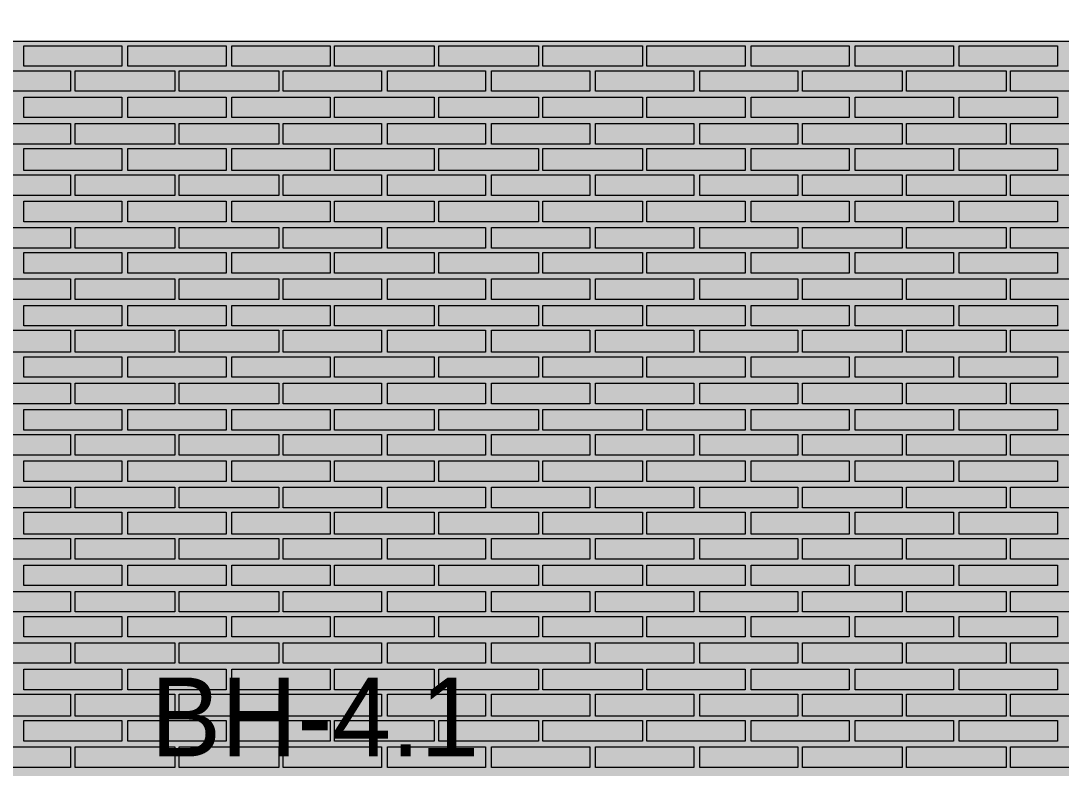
# Model space of a CAD drawing. Header units: millimetres. Extents: x -28928 to 100580, y -22867 to 36490.
# Drawn here: x 59258 to 62260, y 27993 to 30148 of the extents above; entities that cross this region are included whole.
import ezdxf

# ---------------------------------------------------------------- set-up
doc = ezdxf.new("R2010")
doc.units = ezdxf.units.MM
doc.layers.add('PDF _Геометрия', color=7, linetype='Continuous', true_color=0x8f8e8d)
doc.layers.add('PDF _Сплошная заливка', color=7, linetype='Continuous', true_color=0xffffff)
doc.layers.add('PDF _Текст', color=7, linetype='Continuous')

msp = doc.modelspace()

# ---------------------------------------------------------------- hatches: boundary and pattern name
at = {"layer": 'PDF _Сплошная заливка', "true_color": 0xdcd6cf, "transparency": 33554559}
msp.add_hatch(color=254, dxfattribs=at).paths.add_polyline_path([(64868.36313073177, 16343.3513880535), (64868.36313073177, 19592.5821572843), (66268.74774611638, 19592.5821572843), (66268.74774611638, 16343.3513880535), (82239.90159227041, 16343.3513880535), (82239.90159227041, 30089.12061882288), (52662.5938999624, 30089.12061882288), (52662.5938999624, 16343.3513880535), (62173.36313073173, 16343.3513880535), (62173.36313073173, 19592.5821572843), (64271.8246691933, 19592.5821572843), (64271.8246691933, 16343.3513880535)])

# ---------------------------------------------------------------- linework, layer by layer
at = {"layer": 'PDF _Геометрия', "color": 7, "lineweight": 9}
msp.add_lwpolyline([(82320.28620765505, 30089.12061882288), (82320.28620765505, 30207.58215728443), (82320.28620765505, 30089.12061882288), (-21934.32917696152, 30089.12061882288), (-21934.32917696152, 30207.58215728443), (82320.28620765505, 30207.58215728443)], dxfattribs=at)
at = {"layer": 'PDF _Геометрия', "lineweight": 9}
for points in [[(59550.28620765479, 30076.42831113057), (59550.28620765479, 30017.19754189982), (59266.82466919323, 30017.19754189982), (59266.82466919323, 30076.42831113057)], [(59850.6708230394, 30076.42831113057), (59850.6708230394, 30017.19754189982), (59567.20928457788, 30017.19754189982), (59567.20928457788, 30076.42831113057)], [(60151.05543842404, 30076.42831113057), (60151.05543842404, 30017.19754189982), (59867.59389996248, 30017.19754189982), (59867.59389996248, 30076.42831113057)], [(60451.44005380865, 30076.42831113057), (60451.44005380865, 30017.19754189982), (60163.74774611635, 30017.19754189982), (60163.74774611635, 30076.42831113057)], [(60751.82466919324, 30076.42831113057), (60751.82466919324, 30017.19754189982), (60464.13236150095, 30017.19754189982), (60464.13236150095, 30076.42831113057)], [(61052.2092845779, 30076.42831113057), (61052.2092845779, 30017.19754189982), (60764.51697688556, 30017.19754189982), (60764.51697688556, 30076.42831113057)], [(61348.36313073171, 30076.42831113057), (61348.36313073171, 30017.19754189982), (61064.90159227019, 30017.19754189982), (61064.90159227019, 30076.42831113057)], [(61648.74774611637, 30076.42831113057), (61648.74774611637, 30017.19754189982), (61365.2862076548, 30017.19754189982), (61365.2862076548, 30076.42831113057)], [(61949.13236150098, 30076.42831113057), (61949.13236150098, 30017.19754189982), (61665.67082303941, 30017.19754189982), (61665.67082303941, 30076.42831113057)], [(62249.51697688557, 30076.42831113057), (62249.51697688557, 30017.19754189982), (61966.05543842405, 30017.19754189982), (61966.05543842405, 30076.42831113057)], [(59402.20928457787, 29945.27446497673), (59258.36313073171, 29945.27446497673), (59114.51697688554, 29945.27446497673), (59114.51697688554, 30004.50523420751), (59258.36313073171, 30004.50523420751), (59402.20928457787, 30004.50523420751)], [(59702.59389996248, 29945.27446497673), (59558.74774611631, 29945.27446497673), (59414.90159227018, 29945.27446497673), (59414.90159227018, 30004.50523420751), (59558.74774611631, 30004.50523420751), (59702.59389996248, 30004.50523420751)], [(60002.97851534709, 29945.27446497673), (59859.13236150096, 29945.27446497673), (59715.28620765479, 29945.27446497673), (59715.28620765479, 30004.50523420751), (59859.13236150096, 30004.50523420751), (60002.97851534709, 30004.50523420751)], [(60299.13236150095, 29945.27446497673), (60159.51697688557, 29945.27446497673), (60015.6708230394, 29945.27446497673), (60015.6708230394, 30004.50523420751), (60159.51697688557, 30004.50523420751), (60299.13236150095, 30004.50523420751)], [(60599.51697688556, 29945.27446497673), (60459.90159227017, 29945.27446497673), (60316.05543842404, 29945.27446497673), (60316.05543842404, 30004.50523420751), (60459.90159227017, 30004.50523420751), (60599.51697688556, 30004.50523420751)], [(60899.90159227019, 29945.27446497673), (60756.05543842404, 29945.27446497673), (60616.44005380865, 29945.27446497673), (60616.44005380865, 30004.50523420751), (60756.05543842404, 30004.50523420751), (60899.90159227019, 30004.50523420751)], [(61200.2862076548, 29945.27446497673), (61056.44005380863, 29945.27446497673), (60916.82466919326, 29945.27446497673), (60916.82466919326, 30004.50523420751), (61056.44005380863, 30004.50523420751), (61200.2862076548, 30004.50523420751)], [(61500.67082303941, 29945.27446497673), (61356.82466919329, 29945.27446497673), (61217.2092845779, 29945.27446497673), (61217.2092845779, 30004.50523420751), (61356.82466919329, 30004.50523420751), (61500.67082303941, 30004.50523420751)], [(61801.05543842405, 29945.27446497673), (61657.20928457788, 29945.27446497673), (61513.36313073173, 29945.27446497673), (61513.36313073173, 30004.50523420751), (61657.20928457788, 30004.50523420751), (61801.05543842405, 30004.50523420751)], [(62101.44005380866, 29945.27446497673), (61957.59389996249, 29945.27446497673), (61813.74774611637, 29945.27446497673), (61813.74774611637, 30004.50523420751), (61957.59389996249, 30004.50523420751), (62101.44005380866, 30004.50523420751)], [(62397.59389996249, 29945.27446497673), (62257.9785153471, 29945.27446497673), (62114.13236150098, 29945.27446497673), (62114.13236150098, 30004.50523420751), (62257.9785153471, 30004.50523420751), (62397.59389996249, 30004.50523420751)], [(59550.28620765479, 29928.35138805366), (59550.28620765479, 29869.12061882289), (59266.82466919323, 29869.12061882289), (59266.82466919323, 29928.35138805366)], [(59850.6708230394, 29928.35138805366), (59850.6708230394, 29869.12061882289), (59567.20928457788, 29869.12061882289), (59567.20928457788, 29928.35138805366)], [(60151.05543842404, 29928.35138805366), (60151.05543842404, 29869.12061882289), (59867.59389996248, 29869.12061882289), (59867.59389996248, 29928.35138805366)], [(60451.44005380865, 29928.35138805366), (60451.44005380865, 29869.12061882289), (60163.74774611635, 29869.12061882289), (60163.74774611635, 29928.35138805366)], [(60751.82466919324, 29928.35138805366), (60751.82466919324, 29869.12061882289), (60464.13236150095, 29869.12061882289), (60464.13236150095, 29928.35138805366)], [(61052.2092845779, 29928.35138805366), (61052.2092845779, 29869.12061882289), (60764.51697688556, 29869.12061882289), (60764.51697688556, 29928.35138805366)], [(61348.36313073171, 29928.35138805366), (61348.36313073171, 29869.12061882289), (61064.90159227019, 29869.12061882289), (61064.90159227019, 29928.35138805366)], [(61648.74774611637, 29928.35138805366), (61648.74774611637, 29869.12061882289), (61365.2862076548, 29869.12061882289), (61365.2862076548, 29928.35138805366)], [(61949.13236150098, 29928.35138805366), (61949.13236150098, 29869.12061882289), (61665.67082303941, 29869.12061882289), (61665.67082303941, 29928.35138805366)], [(62249.51697688557, 29928.35138805366), (62249.51697688557, 29869.12061882289), (61966.05543842405, 29869.12061882289), (61966.05543842405, 29928.35138805366)], [(59402.20928457787, 29792.96677266903), (59258.36313073171, 29792.96677266903), (59114.51697688554, 29792.96677266903), (59114.51697688554, 29852.19754189982), (59258.36313073171, 29852.19754189982), (59402.20928457787, 29852.19754189982)], [(59702.59389996248, 29792.96677266903), (59558.74774611631, 29792.96677266903), (59414.90159227018, 29792.96677266903), (59414.90159227018, 29852.19754189982), (59558.74774611631, 29852.19754189982), (59702.59389996248, 29852.19754189982)], [(60002.97851534709, 29792.96677266903), (59859.13236150096, 29792.96677266903), (59715.28620765479, 29792.96677266903), (59715.28620765479, 29852.19754189982), (59859.13236150096, 29852.19754189982), (60002.97851534709, 29852.19754189982)], [(60299.13236150095, 29792.96677266903), (60159.51697688557, 29792.96677266903), (60015.6708230394, 29792.96677266903), (60015.6708230394, 29852.19754189982), (60159.51697688557, 29852.19754189982), (60299.13236150095, 29852.19754189982)], [(60599.51697688556, 29792.96677266903), (60459.90159227017, 29792.96677266903), (60316.05543842404, 29792.96677266903), (60316.05543842404, 29852.19754189982), (60459.90159227017, 29852.19754189982), (60599.51697688556, 29852.19754189982)], [(60899.90159227019, 29792.96677266903), (60756.05543842404, 29792.96677266903), (60616.44005380865, 29792.96677266903), (60616.44005380865, 29852.19754189982), (60756.05543842404, 29852.19754189982), (60899.90159227019, 29852.19754189982)], [(61200.2862076548, 29792.96677266903), (61056.44005380863, 29792.96677266903), (60916.82466919326, 29792.96677266903), (60916.82466919326, 29852.19754189982), (61056.44005380863, 29852.19754189982), (61200.2862076548, 29852.19754189982)], [(61500.67082303941, 29792.96677266903), (61356.82466919329, 29792.96677266903), (61217.2092845779, 29792.96677266903), (61217.2092845779, 29852.19754189982), (61356.82466919329, 29852.19754189982), (61500.67082303941, 29852.19754189982)], [(61801.05543842405, 29792.96677266903), (61657.20928457788, 29792.96677266903), (61513.36313073173, 29792.96677266903), (61513.36313073173, 29852.19754189982), (61657.20928457788, 29852.19754189982), (61801.05543842405, 29852.19754189982)], [(62101.44005380866, 29792.96677266903), (61957.59389996249, 29792.96677266903), (61813.74774611637, 29792.96677266903), (61813.74774611637, 29852.19754189982), (61957.59389996249, 29852.19754189982), (62101.44005380866, 29852.19754189982)], [(62397.59389996249, 29792.96677266903), (62257.9785153471, 29792.96677266903), (62114.13236150098, 29792.96677266903), (62114.13236150098, 29852.19754189982), (62257.9785153471, 29852.19754189982), (62397.59389996249, 29852.19754189982)], [(59550.28620765479, 29780.27446497673), (59550.28620765479, 29716.81292651519), (59266.82466919323, 29716.81292651519), (59266.82466919323, 29780.27446497673)], [(59850.6708230394, 29780.27446497673), (59850.6708230394, 29716.81292651519), (59567.20928457788, 29716.81292651519), (59567.20928457788, 29780.27446497673)], [(60151.05543842404, 29780.27446497673), (60151.05543842404, 29716.81292651519), (59867.59389996248, 29716.81292651519), (59867.59389996248, 29780.27446497673)], [(60451.44005380865, 29780.27446497673), (60451.44005380865, 29716.81292651519), (60163.74774611635, 29716.81292651519), (60163.74774611635, 29780.27446497673)], [(60751.82466919324, 29780.27446497673), (60751.82466919324, 29716.81292651519), (60464.13236150095, 29716.81292651519), (60464.13236150095, 29780.27446497673)], [(61052.2092845779, 29780.27446497673), (61052.2092845779, 29716.81292651519), (60764.51697688556, 29716.81292651519), (60764.51697688556, 29780.27446497673)], [(61348.36313073171, 29780.27446497673), (61348.36313073171, 29716.81292651519), (61064.90159227019, 29716.81292651519), (61064.90159227019, 29780.27446497673)], [(61648.74774611637, 29780.27446497673), (61648.74774611637, 29716.81292651519), (61365.2862076548, 29716.81292651519), (61365.2862076548, 29780.27446497673)], [(61949.13236150098, 29780.27446497673), (61949.13236150098, 29716.81292651519), (61665.67082303941, 29716.81292651519), (61665.67082303941, 29780.27446497673)], [(62249.51697688557, 29780.27446497673), (62249.51697688557, 29716.81292651519), (61966.05543842405, 29716.81292651519), (61966.05543842405, 29780.27446497673)], [(59402.20928457787, 29644.88984959211), (59258.36313073171, 29644.88984959211), (59114.51697688554, 29644.88984959211), (59114.51697688554, 29704.12061882289), (59258.36313073171, 29704.12061882289), (59402.20928457787, 29704.12061882289)], [(59702.59389996248, 29644.88984959211), (59558.74774611631, 29644.88984959211), (59414.90159227018, 29644.88984959211), (59414.90159227018, 29704.12061882289), (59558.74774611631, 29704.12061882289), (59702.59389996248, 29704.12061882289)], [(60002.97851534709, 29644.88984959211), (59859.13236150096, 29644.88984959211), (59715.28620765479, 29644.88984959211), (59715.28620765479, 29704.12061882289), (59859.13236150096, 29704.12061882289), (60002.97851534709, 29704.12061882289)], [(60299.13236150095, 29644.88984959211), (60159.51697688557, 29644.88984959211), (60015.6708230394, 29644.88984959211), (60015.6708230394, 29704.12061882289), (60159.51697688557, 29704.12061882289), (60299.13236150095, 29704.12061882289)], [(60599.51697688556, 29644.88984959211), (60459.90159227017, 29644.88984959211), (60316.05543842404, 29644.88984959211), (60316.05543842404, 29704.12061882289), (60459.90159227017, 29704.12061882289), (60599.51697688556, 29704.12061882289)], [(60899.90159227019, 29644.88984959211), (60756.05543842404, 29644.88984959211), (60616.44005380865, 29644.88984959211), (60616.44005380865, 29704.12061882289), (60756.05543842404, 29704.12061882289), (60899.90159227019, 29704.12061882289)], [(61200.2862076548, 29644.88984959211), (61056.44005380863, 29644.88984959211), (60916.82466919326, 29644.88984959211), (60916.82466919326, 29704.12061882289), (61056.44005380863, 29704.12061882289), (61200.2862076548, 29704.12061882289)], [(61500.67082303941, 29644.88984959211), (61356.82466919329, 29644.88984959211), (61217.2092845779, 29644.88984959211), (61217.2092845779, 29704.12061882289), (61356.82466919329, 29704.12061882289), (61500.67082303941, 29704.12061882289)], [(61801.05543842405, 29644.88984959211), (61657.20928457788, 29644.88984959211), (61513.36313073173, 29644.88984959211), (61513.36313073173, 29704.12061882289), (61657.20928457788, 29704.12061882289), (61801.05543842405, 29704.12061882289)], [(62101.44005380866, 29644.88984959211), (61957.59389996249, 29644.88984959211), (61813.74774611637, 29644.88984959211), (61813.74774611637, 29704.12061882289), (61957.59389996249, 29704.12061882289), (62101.44005380866, 29704.12061882289)], [(62397.59389996249, 29644.88984959211), (62257.9785153471, 29644.88984959211), (62114.13236150098, 29644.88984959211), (62114.13236150098, 29704.12061882289), (62257.9785153471, 29704.12061882289), (62397.59389996249, 29704.12061882289)], [(59550.28620765479, 29627.96677266903), (59550.28620765479, 29568.73600343826), (59266.82466919323, 29568.73600343826), (59266.82466919323, 29627.96677266903)], [(59850.6708230394, 29627.96677266903), (59850.6708230394, 29568.73600343826), (59567.20928457788, 29568.73600343826), (59567.20928457788, 29627.96677266903)], [(60151.05543842404, 29627.96677266903), (60151.05543842404, 29568.73600343826), (59867.59389996248, 29568.73600343826), (59867.59389996248, 29627.96677266903)], [(60451.44005380865, 29627.96677266903), (60451.44005380865, 29568.73600343826), (60163.74774611635, 29568.73600343826), (60163.74774611635, 29627.96677266903)], [(60751.82466919324, 29627.96677266903), (60751.82466919324, 29568.73600343826), (60464.13236150095, 29568.73600343826), (60464.13236150095, 29627.96677266903)], [(61052.2092845779, 29627.96677266903), (61052.2092845779, 29568.73600343826), (60764.51697688556, 29568.73600343826), (60764.51697688556, 29627.96677266903)], [(61348.36313073171, 29627.96677266903), (61348.36313073171, 29568.73600343826), (61064.90159227019, 29568.73600343826), (61064.90159227019, 29627.96677266903)], [(61648.74774611637, 29627.96677266903), (61648.74774611637, 29568.73600343826), (61365.2862076548, 29568.73600343826), (61365.2862076548, 29627.96677266903)], [(61949.13236150098, 29627.96677266903), (61949.13236150098, 29568.73600343826), (61665.67082303941, 29568.73600343826), (61665.67082303941, 29627.96677266903)], [(62249.51697688557, 29627.96677266903), (62249.51697688557, 29568.73600343826), (61966.05543842405, 29568.73600343826), (61966.05543842405, 29627.96677266903)], [(59402.20928457787, 29492.58215728441), (59258.36313073171, 29492.58215728441), (59114.51697688554, 29492.58215728441), (59114.51697688554, 29551.81292651519), (59258.36313073171, 29551.81292651519), (59402.20928457787, 29551.81292651519)], [(59702.59389996248, 29492.58215728441), (59558.74774611631, 29492.58215728441), (59414.90159227018, 29492.58215728441), (59414.90159227018, 29551.81292651519), (59558.74774611631, 29551.81292651519), (59702.59389996248, 29551.81292651519)], [(60002.97851534709, 29492.58215728441), (59859.13236150096, 29492.58215728441), (59715.28620765479, 29492.58215728441), (59715.28620765479, 29551.81292651519), (59859.13236150096, 29551.81292651519), (60002.97851534709, 29551.81292651519)], [(60299.13236150095, 29492.58215728441), (60159.51697688557, 29492.58215728441), (60015.6708230394, 29492.58215728441), (60015.6708230394, 29551.81292651519), (60159.51697688557, 29551.81292651519), (60299.13236150095, 29551.81292651519)], [(60599.51697688556, 29492.58215728441), (60459.90159227017, 29492.58215728441), (60316.05543842404, 29492.58215728441), (60316.05543842404, 29551.81292651519), (60459.90159227017, 29551.81292651519), (60599.51697688556, 29551.81292651519)], [(60899.90159227019, 29492.58215728441), (60756.05543842404, 29492.58215728441), (60616.44005380865, 29492.58215728441), (60616.44005380865, 29551.81292651519), (60756.05543842404, 29551.81292651519), (60899.90159227019, 29551.81292651519)], [(61200.2862076548, 29492.58215728441), (61056.44005380863, 29492.58215728441), (60916.82466919326, 29492.58215728441), (60916.82466919326, 29551.81292651519), (61056.44005380863, 29551.81292651519), (61200.2862076548, 29551.81292651519)], [(61500.67082303941, 29492.58215728441), (61356.82466919329, 29492.58215728441), (61217.2092845779, 29492.58215728441), (61217.2092845779, 29551.81292651519), (61356.82466919329, 29551.81292651519), (61500.67082303941, 29551.81292651519)], [(61801.05543842405, 29492.58215728441), (61657.20928457788, 29492.58215728441), (61513.36313073173, 29492.58215728441), (61513.36313073173, 29551.81292651519), (61657.20928457788, 29551.81292651519), (61801.05543842405, 29551.81292651519)], [(62101.44005380866, 29492.58215728441), (61957.59389996249, 29492.58215728441), (61813.74774611637, 29492.58215728441), (61813.74774611637, 29551.81292651519), (61957.59389996249, 29551.81292651519), (62101.44005380866, 29551.81292651519)], [(62397.59389996249, 29492.58215728441), (62257.9785153471, 29492.58215728441), (62114.13236150098, 29492.58215728441), (62114.13236150098, 29551.81292651519), (62257.9785153471, 29551.81292651519), (62397.59389996249, 29551.81292651519)], [(59550.28620765479, 29479.88984959211), (59550.28620765479, 29420.65908036135), (59266.82466919323, 29420.65908036135), (59266.82466919323, 29479.88984959211)], [(59850.6708230394, 29479.88984959211), (59850.6708230394, 29420.65908036135), (59567.20928457788, 29420.65908036135), (59567.20928457788, 29479.88984959211)], [(60151.05543842404, 29479.88984959211), (60151.05543842404, 29420.65908036135), (59867.59389996248, 29420.65908036135), (59867.59389996248, 29479.88984959211)], [(60451.44005380865, 29479.88984959211), (60451.44005380865, 29420.65908036135), (60163.74774611635, 29420.65908036135), (60163.74774611635, 29479.88984959211)], [(60751.82466919324, 29479.88984959211), (60751.82466919324, 29420.65908036135), (60464.13236150095, 29420.65908036135), (60464.13236150095, 29479.88984959211)], [(61052.2092845779, 29479.88984959211), (61052.2092845779, 29420.65908036135), (60764.51697688556, 29420.65908036135), (60764.51697688556, 29479.88984959211)], [(61348.36313073171, 29479.88984959211), (61348.36313073171, 29420.65908036135), (61064.90159227019, 29420.65908036135), (61064.90159227019, 29479.88984959211)], [(61648.74774611637, 29479.88984959211), (61648.74774611637, 29420.65908036135), (61365.2862076548, 29420.65908036135), (61365.2862076548, 29479.88984959211)], [(61949.13236150098, 29479.88984959211), (61949.13236150098, 29420.65908036135), (61665.67082303941, 29420.65908036135), (61665.67082303941, 29479.88984959211)], [(62249.51697688557, 29479.88984959211), (62249.51697688557, 29420.65908036135), (61966.05543842405, 29420.65908036135), (61966.05543842405, 29479.88984959211)], [(59402.20928457787, 29344.5052342075), (59258.36313073171, 29344.5052342075), (59114.51697688554, 29344.5052342075), (59114.51697688554, 29403.73600343826), (59258.36313073171, 29403.73600343826), (59402.20928457787, 29403.73600343826)], [(59702.59389996248, 29344.5052342075), (59558.74774611631, 29344.5052342075), (59414.90159227018, 29344.5052342075), (59414.90159227018, 29403.73600343826), (59558.74774611631, 29403.73600343826), (59702.59389996248, 29403.73600343826)], [(60002.97851534709, 29344.5052342075), (59859.13236150096, 29344.5052342075), (59715.28620765479, 29344.5052342075), (59715.28620765479, 29403.73600343826), (59859.13236150096, 29403.73600343826), (60002.97851534709, 29403.73600343826)], [(60299.13236150095, 29344.5052342075), (60159.51697688557, 29344.5052342075), (60015.6708230394, 29344.5052342075), (60015.6708230394, 29403.73600343826), (60159.51697688557, 29403.73600343826), (60299.13236150095, 29403.73600343826)], [(60599.51697688556, 29344.5052342075), (60459.90159227017, 29344.5052342075), (60316.05543842404, 29344.5052342075), (60316.05543842404, 29403.73600343826), (60459.90159227017, 29403.73600343826), (60599.51697688556, 29403.73600343826)], [(60899.90159227019, 29344.5052342075), (60756.05543842404, 29344.5052342075), (60616.44005380865, 29344.5052342075), (60616.44005380865, 29403.73600343826), (60756.05543842404, 29403.73600343826), (60899.90159227019, 29403.73600343826)], [(61200.2862076548, 29344.5052342075), (61056.44005380863, 29344.5052342075), (60916.82466919326, 29344.5052342075), (60916.82466919326, 29403.73600343826), (61056.44005380863, 29403.73600343826), (61200.2862076548, 29403.73600343826)], [(61500.67082303941, 29344.5052342075), (61356.82466919329, 29344.5052342075), (61217.2092845779, 29344.5052342075), (61217.2092845779, 29403.73600343826), (61356.82466919329, 29403.73600343826), (61500.67082303941, 29403.73600343826)], [(61801.05543842405, 29344.5052342075), (61657.20928457788, 29344.5052342075), (61513.36313073173, 29344.5052342075), (61513.36313073173, 29403.73600343826), (61657.20928457788, 29403.73600343826), (61801.05543842405, 29403.73600343826)], [(62101.44005380866, 29344.5052342075), (61957.59389996249, 29344.5052342075), (61813.74774611637, 29344.5052342075), (61813.74774611637, 29403.73600343826), (61957.59389996249, 29403.73600343826), (62101.44005380866, 29403.73600343826)], [(62397.59389996249, 29344.5052342075), (62257.9785153471, 29344.5052342075), (62114.13236150098, 29344.5052342075), (62114.13236150098, 29403.73600343826), (62257.9785153471, 29403.73600343826), (62397.59389996249, 29403.73600343826)], [(59550.28620765479, 29327.58215728441), (59550.28620765479, 29268.35138805365), (59266.82466919323, 29268.35138805365), (59266.82466919323, 29327.58215728441)], [(59850.6708230394, 29327.58215728441), (59850.6708230394, 29268.35138805365), (59567.20928457788, 29268.35138805365), (59567.20928457788, 29327.58215728441)], [(60151.05543842404, 29327.58215728441), (60151.05543842404, 29268.35138805365), (59867.59389996248, 29268.35138805365), (59867.59389996248, 29327.58215728441)], [(60451.44005380865, 29327.58215728441), (60451.44005380865, 29268.35138805365), (60163.74774611635, 29268.35138805365), (60163.74774611635, 29327.58215728441)], [(60751.82466919324, 29327.58215728441), (60751.82466919324, 29268.35138805365), (60464.13236150095, 29268.35138805365), (60464.13236150095, 29327.58215728441)], [(61052.2092845779, 29327.58215728441), (61052.2092845779, 29268.35138805365), (60764.51697688556, 29268.35138805365), (60764.51697688556, 29327.58215728441)], [(61348.36313073171, 29327.58215728441), (61348.36313073171, 29268.35138805365), (61064.90159227019, 29268.35138805365), (61064.90159227019, 29327.58215728441)], [(61648.74774611637, 29327.58215728441), (61648.74774611637, 29268.35138805365), (61365.2862076548, 29268.35138805365), (61365.2862076548, 29327.58215728441)], [(61949.13236150098, 29327.58215728441), (61949.13236150098, 29268.35138805365), (61665.67082303941, 29268.35138805365), (61665.67082303941, 29327.58215728441)], [(62249.51697688557, 29327.58215728441), (62249.51697688557, 29268.35138805365), (61966.05543842405, 29268.35138805365), (61966.05543842405, 29327.58215728441)], [(59402.20928457787, 29192.19754189981), (59258.36313073171, 29192.19754189981), (59114.51697688554, 29192.19754189981), (59114.51697688554, 29255.65908036135), (59258.36313073171, 29255.65908036135), (59402.20928457787, 29255.65908036135)], [(59702.59389996248, 29192.19754189981), (59558.74774611631, 29192.19754189981), (59414.90159227018, 29192.19754189981), (59414.90159227018, 29255.65908036135), (59558.74774611631, 29255.65908036135), (59702.59389996248, 29255.65908036135)], [(60002.97851534709, 29192.19754189981), (59859.13236150096, 29192.19754189981), (59715.28620765479, 29192.19754189981), (59715.28620765479, 29255.65908036135), (59859.13236150096, 29255.65908036135), (60002.97851534709, 29255.65908036135)], [(60299.13236150095, 29192.19754189981), (60159.51697688557, 29192.19754189981), (60015.6708230394, 29192.19754189981), (60015.6708230394, 29255.65908036135), (60159.51697688557, 29255.65908036135), (60299.13236150095, 29255.65908036135)], [(60599.51697688556, 29192.19754189981), (60459.90159227017, 29192.19754189981), (60316.05543842404, 29192.19754189981), (60316.05543842404, 29255.65908036135), (60459.90159227017, 29255.65908036135), (60599.51697688556, 29255.65908036135)], [(60899.90159227019, 29192.19754189981), (60756.05543842404, 29192.19754189981), (60616.44005380865, 29192.19754189981), (60616.44005380865, 29255.65908036135), (60756.05543842404, 29255.65908036135), (60899.90159227019, 29255.65908036135)], [(61200.2862076548, 29192.19754189981), (61056.44005380863, 29192.19754189981), (60916.82466919326, 29192.19754189981), (60916.82466919326, 29255.65908036135), (61056.44005380863, 29255.65908036135), (61200.2862076548, 29255.65908036135)], [(61500.67082303941, 29192.19754189981), (61356.82466919329, 29192.19754189981), (61217.2092845779, 29192.19754189981), (61217.2092845779, 29255.65908036135), (61356.82466919329, 29255.65908036135), (61500.67082303941, 29255.65908036135)], [(61801.05543842405, 29192.19754189981), (61657.20928457788, 29192.19754189981), (61513.36313073173, 29192.19754189981), (61513.36313073173, 29255.65908036135), (61657.20928457788, 29255.65908036135), (61801.05543842405, 29255.65908036135)], [(62101.44005380866, 29192.19754189981), (61957.59389996249, 29192.19754189981), (61813.74774611637, 29192.19754189981), (61813.74774611637, 29255.65908036135), (61957.59389996249, 29255.65908036135), (62101.44005380866, 29255.65908036135)], [(62397.59389996249, 29192.19754189981), (62257.9785153471, 29192.19754189981), (62114.13236150098, 29192.19754189981), (62114.13236150098, 29255.65908036135), (62257.9785153471, 29255.65908036135), (62397.59389996249, 29255.65908036135)], [(59550.28620765479, 29179.5052342075), (59550.28620765479, 29120.27446497672), (59266.82466919323, 29120.27446497672), (59266.82466919323, 29179.5052342075)], [(59850.6708230394, 29179.5052342075), (59850.6708230394, 29120.27446497672), (59567.20928457788, 29120.27446497672), (59567.20928457788, 29179.5052342075)], [(60151.05543842404, 29179.5052342075), (60151.05543842404, 29120.27446497672), (59867.59389996248, 29120.27446497672), (59867.59389996248, 29179.5052342075)], [(60451.44005380865, 29179.5052342075), (60451.44005380865, 29120.27446497672), (60163.74774611635, 29120.27446497672), (60163.74774611635, 29179.5052342075)], [(60751.82466919324, 29179.5052342075), (60751.82466919324, 29120.27446497672), (60464.13236150095, 29120.27446497672), (60464.13236150095, 29179.5052342075)], [(61052.2092845779, 29179.5052342075), (61052.2092845779, 29120.27446497672), (60764.51697688556, 29120.27446497672), (60764.51697688556, 29179.5052342075)], [(61348.36313073171, 29179.5052342075), (61348.36313073171, 29120.27446497672), (61064.90159227019, 29120.27446497672), (61064.90159227019, 29179.5052342075)], [(61648.74774611637, 29179.5052342075), (61648.74774611637, 29120.27446497672), (61365.2862076548, 29120.27446497672), (61365.2862076548, 29179.5052342075)], [(61949.13236150098, 29179.5052342075), (61949.13236150098, 29120.27446497672), (61665.67082303941, 29120.27446497672), (61665.67082303941, 29179.5052342075)], [(62249.51697688557, 29179.5052342075), (62249.51697688557, 29120.27446497672), (61966.05543842405, 29120.27446497672), (61966.05543842405, 29179.5052342075)], [(59402.20928457787, 29044.12061882288), (59258.36313073171, 29044.12061882288), (59114.51697688554, 29044.12061882288), (59114.51697688554, 29103.35138805365), (59258.36313073171, 29103.35138805365), (59402.20928457787, 29103.35138805365)], [(59702.59389996248, 29044.12061882288), (59558.74774611631, 29044.12061882288), (59414.90159227018, 29044.12061882288), (59414.90159227018, 29103.35138805365), (59558.74774611631, 29103.35138805365), (59702.59389996248, 29103.35138805365)], [(60002.97851534709, 29044.12061882288), (59859.13236150096, 29044.12061882288), (59715.28620765479, 29044.12061882288), (59715.28620765479, 29103.35138805365), (59859.13236150096, 29103.35138805365), (60002.97851534709, 29103.35138805365)], [(60299.13236150095, 29044.12061882288), (60159.51697688557, 29044.12061882288), (60015.6708230394, 29044.12061882288), (60015.6708230394, 29103.35138805365), (60159.51697688557, 29103.35138805365), (60299.13236150095, 29103.35138805365)], [(60599.51697688556, 29044.12061882288), (60459.90159227017, 29044.12061882288), (60316.05543842404, 29044.12061882288), (60316.05543842404, 29103.35138805365), (60459.90159227017, 29103.35138805365), (60599.51697688556, 29103.35138805365)], [(60899.90159227019, 29044.12061882288), (60756.05543842404, 29044.12061882288), (60616.44005380865, 29044.12061882288), (60616.44005380865, 29103.35138805365), (60756.05543842404, 29103.35138805365), (60899.90159227019, 29103.35138805365)], [(61200.2862076548, 29044.12061882288), (61056.44005380863, 29044.12061882288), (60916.82466919326, 29044.12061882288), (60916.82466919326, 29103.35138805365), (61056.44005380863, 29103.35138805365), (61200.2862076548, 29103.35138805365)], [(61500.67082303941, 29044.12061882288), (61356.82466919329, 29044.12061882288), (61217.2092845779, 29044.12061882288), (61217.2092845779, 29103.35138805365), (61356.82466919329, 29103.35138805365), (61500.67082303941, 29103.35138805365)], [(61801.05543842405, 29044.12061882288), (61657.20928457788, 29044.12061882288), (61513.36313073173, 29044.12061882288), (61513.36313073173, 29103.35138805365), (61657.20928457788, 29103.35138805365), (61801.05543842405, 29103.35138805365)], [(62101.44005380866, 29044.12061882288), (61957.59389996249, 29044.12061882288), (61813.74774611637, 29044.12061882288), (61813.74774611637, 29103.35138805365), (61957.59389996249, 29103.35138805365), (62101.44005380866, 29103.35138805365)], [(62397.59389996249, 29044.12061882288), (62257.9785153471, 29044.12061882288), (62114.13236150098, 29044.12061882288), (62114.13236150098, 29103.35138805365), (62257.9785153471, 29103.35138805365), (62397.59389996249, 29103.35138805365)], [(59550.28620765479, 29027.19754189981), (59550.28620765479, 28967.96677266903), (59266.82466919323, 28967.96677266903), (59266.82466919323, 29027.19754189981)], [(59850.6708230394, 29027.19754189981), (59850.6708230394, 28967.96677266903), (59567.20928457788, 28967.96677266903), (59567.20928457788, 29027.19754189981)], [(60151.05543842404, 29027.19754189981), (60151.05543842404, 28967.96677266903), (59867.59389996248, 28967.96677266903), (59867.59389996248, 29027.19754189981)], [(60451.44005380865, 29027.19754189981), (60451.44005380865, 28967.96677266903), (60163.74774611635, 28967.96677266903), (60163.74774611635, 29027.19754189981)], [(60751.82466919324, 29027.19754189981), (60751.82466919324, 28967.96677266903), (60464.13236150095, 28967.96677266903), (60464.13236150095, 29027.19754189981)], [(61052.2092845779, 29027.19754189981), (61052.2092845779, 28967.96677266903), (60764.51697688556, 28967.96677266903), (60764.51697688556, 29027.19754189981)], [(61348.36313073171, 29027.19754189981), (61348.36313073171, 28967.96677266903), (61064.90159227019, 28967.96677266903), (61064.90159227019, 29027.19754189981)], [(61648.74774611637, 29027.19754189981), (61648.74774611637, 28967.96677266903), (61365.2862076548, 28967.96677266903), (61365.2862076548, 29027.19754189981)], [(61949.13236150098, 29027.19754189981), (61949.13236150098, 28967.96677266903), (61665.67082303941, 28967.96677266903), (61665.67082303941, 29027.19754189981)], [(62249.51697688557, 29027.19754189981), (62249.51697688557, 28967.96677266903), (61966.05543842405, 28967.96677266903), (61966.05543842405, 29027.19754189981)], [(59402.20928457787, 28896.04369574594), (59258.36313073171, 28896.04369574594), (59114.51697688554, 28896.04369574594), (59114.51697688554, 28955.27446497672), (59258.36313073171, 28955.27446497672), (59402.20928457787, 28955.27446497672)], [(59702.59389996248, 28896.04369574594), (59558.74774611631, 28896.04369574594), (59414.90159227018, 28896.04369574594), (59414.90159227018, 28955.27446497672), (59558.74774611631, 28955.27446497672), (59702.59389996248, 28955.27446497672)], [(60002.97851534709, 28896.04369574594), (59859.13236150096, 28896.04369574594), (59715.28620765479, 28896.04369574594), (59715.28620765479, 28955.27446497672), (59859.13236150096, 28955.27446497672), (60002.97851534709, 28955.27446497672)], [(60299.13236150095, 28896.04369574594), (60159.51697688557, 28896.04369574594), (60015.6708230394, 28896.04369574594), (60015.6708230394, 28955.27446497672), (60159.51697688557, 28955.27446497672), (60299.13236150095, 28955.27446497672)], [(60599.51697688556, 28896.04369574594), (60459.90159227017, 28896.04369574594), (60316.05543842404, 28896.04369574594), (60316.05543842404, 28955.27446497672), (60459.90159227017, 28955.27446497672), (60599.51697688556, 28955.27446497672)], [(60899.90159227019, 28896.04369574594), (60756.05543842404, 28896.04369574594), (60616.44005380865, 28896.04369574594), (60616.44005380865, 28955.27446497672), (60756.05543842404, 28955.27446497672), (60899.90159227019, 28955.27446497672)], [(61200.2862076548, 28896.04369574594), (61056.44005380863, 28896.04369574594), (60916.82466919326, 28896.04369574594), (60916.82466919326, 28955.27446497672), (61056.44005380863, 28955.27446497672), (61200.2862076548, 28955.27446497672)], [(61500.67082303941, 28896.04369574594), (61356.82466919329, 28896.04369574594), (61217.2092845779, 28896.04369574594), (61217.2092845779, 28955.27446497672), (61356.82466919329, 28955.27446497672), (61500.67082303941, 28955.27446497672)], [(61801.05543842405, 28896.04369574594), (61657.20928457788, 28896.04369574594), (61513.36313073173, 28896.04369574594), (61513.36313073173, 28955.27446497672), (61657.20928457788, 28955.27446497672), (61801.05543842405, 28955.27446497672)], [(62101.44005380866, 28896.04369574594), (61957.59389996249, 28896.04369574594), (61813.74774611637, 28896.04369574594), (61813.74774611637, 28955.27446497672), (61957.59389996249, 28955.27446497672), (62101.44005380866, 28955.27446497672)], [(62397.59389996249, 28896.04369574594), (62257.9785153471, 28896.04369574594), (62114.13236150098, 28896.04369574594), (62114.13236150098, 28955.27446497672), (62257.9785153471, 28955.27446497672), (62397.59389996249, 28955.27446497672)], [(59550.28620765479, 28879.12061882287), (59550.28620765479, 28819.8898495921), (59266.82466919323, 28819.8898495921), (59266.82466919323, 28879.12061882287)], [(59850.6708230394, 28879.12061882287), (59850.6708230394, 28819.8898495921), (59567.20928457788, 28819.8898495921), (59567.20928457788, 28879.12061882287)], [(60151.05543842404, 28879.12061882287), (60151.05543842404, 28819.8898495921), (59867.59389996248, 28819.8898495921), (59867.59389996248, 28879.12061882287)], [(60451.44005380865, 28879.12061882287), (60451.44005380865, 28819.8898495921), (60163.74774611635, 28819.8898495921), (60163.74774611635, 28879.12061882287)], [(60751.82466919324, 28879.12061882287), (60751.82466919324, 28819.8898495921), (60464.13236150095, 28819.8898495921), (60464.13236150095, 28879.12061882287)], [(61052.2092845779, 28879.12061882287), (61052.2092845779, 28819.8898495921), (60764.51697688556, 28819.8898495921), (60764.51697688556, 28879.12061882287)], [(61348.36313073171, 28879.12061882287), (61348.36313073171, 28819.8898495921), (61064.90159227019, 28819.8898495921), (61064.90159227019, 28879.12061882287)], [(61648.74774611637, 28879.12061882287), (61648.74774611637, 28819.8898495921), (61365.2862076548, 28819.8898495921), (61365.2862076548, 28879.12061882287)], [(61949.13236150098, 28879.12061882287), (61949.13236150098, 28819.8898495921), (61665.67082303941, 28819.8898495921), (61665.67082303941, 28879.12061882287)], [(62249.51697688557, 28879.12061882287), (62249.51697688557, 28819.8898495921), (61966.05543842405, 28819.8898495921), (61966.05543842405, 28879.12061882287)], [(59402.20928457787, 28743.73600343825), (59258.36313073171, 28743.73600343825), (59114.51697688554, 28743.73600343825), (59114.51697688554, 28802.96677266903), (59258.36313073171, 28802.96677266903), (59402.20928457787, 28802.96677266903)], [(59702.59389996248, 28743.73600343825), (59558.74774611631, 28743.73600343825), (59414.90159227018, 28743.73600343825), (59414.90159227018, 28802.96677266903), (59558.74774611631, 28802.96677266903), (59702.59389996248, 28802.96677266903)], [(60002.97851534709, 28743.73600343825), (59859.13236150096, 28743.73600343825), (59715.28620765479, 28743.73600343825), (59715.28620765479, 28802.96677266903), (59859.13236150096, 28802.96677266903), (60002.97851534709, 28802.96677266903)], [(60299.13236150095, 28743.73600343825), (60159.51697688557, 28743.73600343825), (60015.6708230394, 28743.73600343825), (60015.6708230394, 28802.96677266903), (60159.51697688557, 28802.96677266903), (60299.13236150095, 28802.96677266903)], [(60599.51697688556, 28743.73600343825), (60459.90159227017, 28743.73600343825), (60316.05543842404, 28743.73600343825), (60316.05543842404, 28802.96677266903), (60459.90159227017, 28802.96677266903), (60599.51697688556, 28802.96677266903)], [(60899.90159227019, 28743.73600343825), (60756.05543842404, 28743.73600343825), (60616.44005380865, 28743.73600343825), (60616.44005380865, 28802.96677266903), (60756.05543842404, 28802.96677266903), (60899.90159227019, 28802.96677266903)], [(61200.2862076548, 28743.73600343825), (61056.44005380863, 28743.73600343825), (60916.82466919326, 28743.73600343825), (60916.82466919326, 28802.96677266903), (61056.44005380863, 28802.96677266903), (61200.2862076548, 28802.96677266903)], [(61500.67082303941, 28743.73600343825), (61356.82466919329, 28743.73600343825), (61217.2092845779, 28743.73600343825), (61217.2092845779, 28802.96677266903), (61356.82466919329, 28802.96677266903), (61500.67082303941, 28802.96677266903)], [(61801.05543842405, 28743.73600343825), (61657.20928457788, 28743.73600343825), (61513.36313073173, 28743.73600343825), (61513.36313073173, 28802.96677266903), (61657.20928457788, 28802.96677266903), (61801.05543842405, 28802.96677266903)], [(62101.44005380866, 28743.73600343825), (61957.59389996249, 28743.73600343825), (61813.74774611637, 28743.73600343825), (61813.74774611637, 28802.96677266903), (61957.59389996249, 28802.96677266903), (62101.44005380866, 28802.96677266903)], [(62397.59389996249, 28743.73600343825), (62257.9785153471, 28743.73600343825), (62114.13236150098, 28743.73600343825), (62114.13236150098, 28802.96677266903), (62257.9785153471, 28802.96677266903), (62397.59389996249, 28802.96677266903)], [(59550.28620765479, 28731.04369574594), (59550.28620765479, 28667.5821572844), (59266.82466919323, 28667.5821572844), (59266.82466919323, 28731.04369574594)], [(59850.6708230394, 28731.04369574594), (59850.6708230394, 28667.5821572844), (59567.20928457788, 28667.5821572844), (59567.20928457788, 28731.04369574594)], [(60151.05543842404, 28731.04369574594), (60151.05543842404, 28667.5821572844), (59867.59389996248, 28667.5821572844), (59867.59389996248, 28731.04369574594)], [(60451.44005380865, 28731.04369574594), (60451.44005380865, 28667.5821572844), (60163.74774611635, 28667.5821572844), (60163.74774611635, 28731.04369574594)], [(60751.82466919324, 28731.04369574594), (60751.82466919324, 28667.5821572844), (60464.13236150095, 28667.5821572844), (60464.13236150095, 28731.04369574594)], [(61052.2092845779, 28731.04369574594), (61052.2092845779, 28667.5821572844), (60764.51697688556, 28667.5821572844), (60764.51697688556, 28731.04369574594)], [(61348.36313073171, 28731.04369574594), (61348.36313073171, 28667.5821572844), (61064.90159227019, 28667.5821572844), (61064.90159227019, 28731.04369574594)], [(61648.74774611637, 28731.04369574594), (61648.74774611637, 28667.5821572844), (61365.2862076548, 28667.5821572844), (61365.2862076548, 28731.04369574594)], [(61949.13236150098, 28731.04369574594), (61949.13236150098, 28667.5821572844), (61665.67082303941, 28667.5821572844), (61665.67082303941, 28731.04369574594)], [(62249.51697688557, 28731.04369574594), (62249.51697688557, 28667.5821572844), (61966.05543842405, 28667.5821572844), (61966.05543842405, 28731.04369574594)], [(59402.20928457787, 28595.65908036134), (59258.36313073171, 28595.65908036134), (59114.51697688554, 28595.65908036134), (59114.51697688554, 28654.8898495921), (59258.36313073171, 28654.8898495921), (59402.20928457787, 28654.8898495921)], [(59702.59389996248, 28595.65908036134), (59558.74774611631, 28595.65908036134), (59414.90159227018, 28595.65908036134), (59414.90159227018, 28654.8898495921), (59558.74774611631, 28654.8898495921), (59702.59389996248, 28654.8898495921)], [(60002.97851534709, 28595.65908036134), (59859.13236150096, 28595.65908036134), (59715.28620765479, 28595.65908036134), (59715.28620765479, 28654.8898495921), (59859.13236150096, 28654.8898495921), (60002.97851534709, 28654.8898495921)], [(60299.13236150095, 28595.65908036134), (60159.51697688557, 28595.65908036134), (60015.6708230394, 28595.65908036134), (60015.6708230394, 28654.8898495921), (60159.51697688557, 28654.8898495921), (60299.13236150095, 28654.8898495921)], [(60599.51697688556, 28595.65908036134), (60459.90159227017, 28595.65908036134), (60316.05543842404, 28595.65908036134), (60316.05543842404, 28654.8898495921), (60459.90159227017, 28654.8898495921), (60599.51697688556, 28654.8898495921)], [(60899.90159227019, 28595.65908036134), (60756.05543842404, 28595.65908036134), (60616.44005380865, 28595.65908036134), (60616.44005380865, 28654.8898495921), (60756.05543842404, 28654.8898495921), (60899.90159227019, 28654.8898495921)], [(61200.2862076548, 28595.65908036134), (61056.44005380863, 28595.65908036134), (60916.82466919326, 28595.65908036134), (60916.82466919326, 28654.8898495921), (61056.44005380863, 28654.8898495921), (61200.2862076548, 28654.8898495921)], [(61500.67082303941, 28595.65908036134), (61356.82466919329, 28595.65908036134), (61217.2092845779, 28595.65908036134), (61217.2092845779, 28654.8898495921), (61356.82466919329, 28654.8898495921), (61500.67082303941, 28654.8898495921)], [(61801.05543842405, 28595.65908036134), (61657.20928457788, 28595.65908036134), (61513.36313073173, 28595.65908036134), (61513.36313073173, 28654.8898495921), (61657.20928457788, 28654.8898495921), (61801.05543842405, 28654.8898495921)], [(62101.44005380866, 28595.65908036134), (61957.59389996249, 28595.65908036134), (61813.74774611637, 28595.65908036134), (61813.74774611637, 28654.8898495921), (61957.59389996249, 28654.8898495921), (62101.44005380866, 28654.8898495921)], [(62397.59389996249, 28595.65908036134), (62257.9785153471, 28595.65908036134), (62114.13236150098, 28595.65908036134), (62114.13236150098, 28654.8898495921), (62257.9785153471, 28654.8898495921), (62397.59389996249, 28654.8898495921)], [(59550.28620765479, 28578.73600343825), (59550.28620765479, 28519.50523420749), (59266.82466919323, 28519.50523420749), (59266.82466919323, 28578.73600343825)], [(59850.6708230394, 28578.73600343825), (59850.6708230394, 28519.50523420749), (59567.20928457788, 28519.50523420749), (59567.20928457788, 28578.73600343825)], [(60151.05543842404, 28578.73600343825), (60151.05543842404, 28519.50523420749), (59867.59389996248, 28519.50523420749), (59867.59389996248, 28578.73600343825)], [(60451.44005380865, 28578.73600343825), (60451.44005380865, 28519.50523420749), (60163.74774611635, 28519.50523420749), (60163.74774611635, 28578.73600343825)], [(60751.82466919324, 28578.73600343825), (60751.82466919324, 28519.50523420749), (60464.13236150095, 28519.50523420749), (60464.13236150095, 28578.73600343825)], [(61052.2092845779, 28578.73600343825), (61052.2092845779, 28519.50523420749), (60764.51697688556, 28519.50523420749), (60764.51697688556, 28578.73600343825)], [(61348.36313073171, 28578.73600343825), (61348.36313073171, 28519.50523420749), (61064.90159227019, 28519.50523420749), (61064.90159227019, 28578.73600343825)], [(61648.74774611637, 28578.73600343825), (61648.74774611637, 28519.50523420749), (61365.2862076548, 28519.50523420749), (61365.2862076548, 28578.73600343825)], [(61949.13236150098, 28578.73600343825), (61949.13236150098, 28519.50523420749), (61665.67082303941, 28519.50523420749), (61665.67082303941, 28578.73600343825)], [(62249.51697688557, 28578.73600343825), (62249.51697688557, 28519.50523420749), (61966.05543842405, 28519.50523420749), (61966.05543842405, 28578.73600343825)], [(59402.20928457787, 28443.35138805364), (59258.36313073171, 28443.35138805364), (59114.51697688554, 28443.35138805364), (59114.51697688554, 28502.5821572844), (59258.36313073171, 28502.5821572844), (59402.20928457787, 28502.5821572844)], [(59702.59389996248, 28443.35138805364), (59558.74774611631, 28443.35138805364), (59414.90159227018, 28443.35138805364), (59414.90159227018, 28502.5821572844), (59558.74774611631, 28502.5821572844), (59702.59389996248, 28502.5821572844)], [(60002.97851534709, 28443.35138805364), (59859.13236150096, 28443.35138805364), (59715.28620765479, 28443.35138805364), (59715.28620765479, 28502.5821572844), (59859.13236150096, 28502.5821572844), (60002.97851534709, 28502.5821572844)], [(60299.13236150095, 28443.35138805364), (60159.51697688557, 28443.35138805364), (60015.6708230394, 28443.35138805364), (60015.6708230394, 28502.5821572844), (60159.51697688557, 28502.5821572844), (60299.13236150095, 28502.5821572844)], [(60599.51697688556, 28443.35138805364), (60459.90159227017, 28443.35138805364), (60316.05543842404, 28443.35138805364), (60316.05543842404, 28502.5821572844), (60459.90159227017, 28502.5821572844), (60599.51697688556, 28502.5821572844)], [(60899.90159227019, 28443.35138805364), (60756.05543842404, 28443.35138805364), (60616.44005380865, 28443.35138805364), (60616.44005380865, 28502.5821572844), (60756.05543842404, 28502.5821572844), (60899.90159227019, 28502.5821572844)], [(61200.2862076548, 28443.35138805364), (61056.44005380863, 28443.35138805364), (60916.82466919326, 28443.35138805364), (60916.82466919326, 28502.5821572844), (61056.44005380863, 28502.5821572844), (61200.2862076548, 28502.5821572844)], [(61500.67082303941, 28443.35138805364), (61356.82466919329, 28443.35138805364), (61217.2092845779, 28443.35138805364), (61217.2092845779, 28502.5821572844), (61356.82466919329, 28502.5821572844), (61500.67082303941, 28502.5821572844)], [(61801.05543842405, 28443.35138805364), (61657.20928457788, 28443.35138805364), (61513.36313073173, 28443.35138805364), (61513.36313073173, 28502.5821572844), (61657.20928457788, 28502.5821572844), (61801.05543842405, 28502.5821572844)], [(62101.44005380866, 28443.35138805364), (61957.59389996249, 28443.35138805364), (61813.74774611637, 28443.35138805364), (61813.74774611637, 28502.5821572844), (61957.59389996249, 28502.5821572844), (62101.44005380866, 28502.5821572844)], [(62397.59389996249, 28443.35138805364), (62257.9785153471, 28443.35138805364), (62114.13236150098, 28443.35138805364), (62114.13236150098, 28502.5821572844), (62257.9785153471, 28502.5821572844), (62397.59389996249, 28502.5821572844)], [(59550.28620765479, 28430.65908036134), (59550.28620765479, 28371.42831113056), (59266.82466919323, 28371.42831113056), (59266.82466919323, 28430.65908036134)], [(59850.6708230394, 28430.65908036134), (59850.6708230394, 28371.42831113056), (59567.20928457788, 28371.42831113056), (59567.20928457788, 28430.65908036134)], [(60151.05543842404, 28430.65908036134), (60151.05543842404, 28371.42831113056), (59867.59389996248, 28371.42831113056), (59867.59389996248, 28430.65908036134)], [(60451.44005380865, 28430.65908036134), (60451.44005380865, 28371.42831113056), (60163.74774611635, 28371.42831113056), (60163.74774611635, 28430.65908036134)], [(60751.82466919324, 28430.65908036134), (60751.82466919324, 28371.42831113056), (60464.13236150095, 28371.42831113056), (60464.13236150095, 28430.65908036134)], [(61052.2092845779, 28430.65908036134), (61052.2092845779, 28371.42831113056), (60764.51697688556, 28371.42831113056), (60764.51697688556, 28430.65908036134)], [(61348.36313073171, 28430.65908036134), (61348.36313073171, 28371.42831113056), (61064.90159227019, 28371.42831113056), (61064.90159227019, 28430.65908036134)], [(61648.74774611637, 28430.65908036134), (61648.74774611637, 28371.42831113056), (61365.2862076548, 28371.42831113056), (61365.2862076548, 28430.65908036134)], [(61949.13236150098, 28430.65908036134), (61949.13236150098, 28371.42831113056), (61665.67082303941, 28371.42831113056), (61665.67082303941, 28430.65908036134)], [(62249.51697688557, 28430.65908036134), (62249.51697688557, 28371.42831113056), (61966.05543842405, 28371.42831113056), (61966.05543842405, 28430.65908036134)], [(59402.20928457787, 28295.27446497672), (59258.36313073171, 28295.27446497672), (59114.51697688554, 28295.27446497672), (59114.51697688554, 28354.50523420749), (59258.36313073171, 28354.50523420749), (59402.20928457787, 28354.50523420749)], [(59702.59389996248, 28295.27446497672), (59558.74774611631, 28295.27446497672), (59414.90159227018, 28295.27446497672), (59414.90159227018, 28354.50523420749), (59558.74774611631, 28354.50523420749), (59702.59389996248, 28354.50523420749)], [(60002.97851534709, 28295.27446497672), (59859.13236150096, 28295.27446497672), (59715.28620765479, 28295.27446497672), (59715.28620765479, 28354.50523420749), (59859.13236150096, 28354.50523420749), (60002.97851534709, 28354.50523420749)], [(60299.13236150095, 28295.27446497672), (60159.51697688557, 28295.27446497672), (60015.6708230394, 28295.27446497672), (60015.6708230394, 28354.50523420749), (60159.51697688557, 28354.50523420749), (60299.13236150095, 28354.50523420749)], [(60599.51697688556, 28295.27446497672), (60459.90159227017, 28295.27446497672), (60316.05543842404, 28295.27446497672), (60316.05543842404, 28354.50523420749), (60459.90159227017, 28354.50523420749), (60599.51697688556, 28354.50523420749)], [(60899.90159227019, 28295.27446497672), (60756.05543842404, 28295.27446497672), (60616.44005380865, 28295.27446497672), (60616.44005380865, 28354.50523420749), (60756.05543842404, 28354.50523420749), (60899.90159227019, 28354.50523420749)], [(61200.2862076548, 28295.27446497672), (61056.44005380863, 28295.27446497672), (60916.82466919326, 28295.27446497672), (60916.82466919326, 28354.50523420749), (61056.44005380863, 28354.50523420749), (61200.2862076548, 28354.50523420749)], [(61500.67082303941, 28295.27446497672), (61356.82466919329, 28295.27446497672), (61217.2092845779, 28295.27446497672), (61217.2092845779, 28354.50523420749), (61356.82466919329, 28354.50523420749), (61500.67082303941, 28354.50523420749)], [(61801.05543842405, 28295.27446497672), (61657.20928457788, 28295.27446497672), (61513.36313073173, 28295.27446497672), (61513.36313073173, 28354.50523420749), (61657.20928457788, 28354.50523420749), (61801.05543842405, 28354.50523420749)], [(62101.44005380866, 28295.27446497672), (61957.59389996249, 28295.27446497672), (61813.74774611637, 28295.27446497672), (61813.74774611637, 28354.50523420749), (61957.59389996249, 28354.50523420749), (62101.44005380866, 28354.50523420749)], [(62397.59389996249, 28295.27446497672), (62257.9785153471, 28295.27446497672), (62114.13236150098, 28295.27446497672), (62114.13236150098, 28354.50523420749), (62257.9785153471, 28354.50523420749), (62397.59389996249, 28354.50523420749)], [(59550.28620765479, 28278.35138805364), (59550.28620765479, 28219.12061882286), (59266.82466919323, 28219.12061882286), (59266.82466919323, 28278.35138805364)], [(59850.6708230394, 28278.35138805364), (59850.6708230394, 28219.12061882286), (59567.20928457788, 28219.12061882286), (59567.20928457788, 28278.35138805364)], [(60151.05543842404, 28278.35138805364), (60151.05543842404, 28219.12061882286), (59867.59389996248, 28219.12061882286), (59867.59389996248, 28278.35138805364)], [(60451.44005380865, 28278.35138805364), (60451.44005380865, 28219.12061882286), (60163.74774611635, 28219.12061882286), (60163.74774611635, 28278.35138805364)], [(60751.82466919324, 28278.35138805364), (60751.82466919324, 28219.12061882286), (60464.13236150095, 28219.12061882286), (60464.13236150095, 28278.35138805364)], [(61052.2092845779, 28278.35138805364), (61052.2092845779, 28219.12061882286), (60764.51697688556, 28219.12061882286), (60764.51697688556, 28278.35138805364)], [(61348.36313073171, 28278.35138805364), (61348.36313073171, 28219.12061882286), (61064.90159227019, 28219.12061882286), (61064.90159227019, 28278.35138805364)], [(61648.74774611637, 28278.35138805364), (61648.74774611637, 28219.12061882286), (61365.2862076548, 28219.12061882286), (61365.2862076548, 28278.35138805364)], [(61949.13236150098, 28278.35138805364), (61949.13236150098, 28219.12061882286), (61665.67082303941, 28219.12061882286), (61665.67082303941, 28278.35138805364)], [(62249.51697688557, 28278.35138805364), (62249.51697688557, 28219.12061882286), (61966.05543842405, 28219.12061882286), (61966.05543842405, 28278.35138805364)], [(59402.20928457787, 28142.96677266902), (59258.36313073171, 28142.96677266902), (59114.51697688554, 28142.96677266902), (59114.51697688554, 28206.42831113056), (59258.36313073171, 28206.42831113056), (59402.20928457787, 28206.42831113056)], [(59702.59389996248, 28142.96677266902), (59558.74774611631, 28142.96677266902), (59414.90159227018, 28142.96677266902), (59414.90159227018, 28206.42831113056), (59558.74774611631, 28206.42831113056), (59702.59389996248, 28206.42831113056)], [(60002.97851534709, 28142.96677266902), (59859.13236150096, 28142.96677266902), (59715.28620765479, 28142.96677266902), (59715.28620765479, 28206.42831113056), (59859.13236150096, 28206.42831113056), (60002.97851534709, 28206.42831113056)], [(60299.13236150095, 28142.96677266902), (60159.51697688557, 28142.96677266902), (60015.6708230394, 28142.96677266902), (60015.6708230394, 28206.42831113056), (60159.51697688557, 28206.42831113056), (60299.13236150095, 28206.42831113056)], [(60599.51697688556, 28142.96677266902), (60459.90159227017, 28142.96677266902), (60316.05543842404, 28142.96677266902), (60316.05543842404, 28206.42831113056), (60459.90159227017, 28206.42831113056), (60599.51697688556, 28206.42831113056)], [(60899.90159227019, 28142.96677266902), (60756.05543842404, 28142.96677266902), (60616.44005380865, 28142.96677266902), (60616.44005380865, 28206.42831113056), (60756.05543842404, 28206.42831113056), (60899.90159227019, 28206.42831113056)], [(61200.2862076548, 28142.96677266902), (61056.44005380863, 28142.96677266902), (60916.82466919326, 28142.96677266902), (60916.82466919326, 28206.42831113056), (61056.44005380863, 28206.42831113056), (61200.2862076548, 28206.42831113056)], [(61500.67082303941, 28142.96677266902), (61356.82466919329, 28142.96677266902), (61217.2092845779, 28142.96677266902), (61217.2092845779, 28206.42831113056), (61356.82466919329, 28206.42831113056), (61500.67082303941, 28206.42831113056)], [(61801.05543842405, 28142.96677266902), (61657.20928457788, 28142.96677266902), (61513.36313073173, 28142.96677266902), (61513.36313073173, 28206.42831113056), (61657.20928457788, 28206.42831113056), (61801.05543842405, 28206.42831113056)], [(62101.44005380866, 28142.96677266902), (61957.59389996249, 28142.96677266902), (61813.74774611637, 28142.96677266902), (61813.74774611637, 28206.42831113056), (61957.59389996249, 28206.42831113056), (62101.44005380866, 28206.42831113056)], [(62397.59389996249, 28142.96677266902), (62257.9785153471, 28142.96677266902), (62114.13236150098, 28142.96677266902), (62114.13236150098, 28206.42831113056), (62257.9785153471, 28206.42831113056), (62397.59389996249, 28206.42831113056)], [(59550.28620765479, 28130.27446497671), (59550.28620765479, 28071.04369574594), (59266.82466919323, 28071.04369574594), (59266.82466919323, 28130.27446497671)], [(59850.6708230394, 28130.27446497671), (59850.6708230394, 28071.04369574594), (59567.20928457788, 28071.04369574594), (59567.20928457788, 28130.27446497671)], [(60151.05543842404, 28130.27446497671), (60151.05543842404, 28071.04369574594), (59867.59389996248, 28071.04369574594), (59867.59389996248, 28130.27446497671)], [(60451.44005380865, 28130.27446497671), (60451.44005380865, 28071.04369574594), (60163.74774611635, 28071.04369574594), (60163.74774611635, 28130.27446497671)], [(60751.82466919324, 28130.27446497671), (60751.82466919324, 28071.04369574594), (60464.13236150095, 28071.04369574594), (60464.13236150095, 28130.27446497671)], [(61052.2092845779, 28130.27446497671), (61052.2092845779, 28071.04369574594), (60764.51697688556, 28071.04369574594), (60764.51697688556, 28130.27446497671)], [(61348.36313073171, 28130.27446497671), (61348.36313073171, 28071.04369574594), (61064.90159227019, 28071.04369574594), (61064.90159227019, 28130.27446497671)], [(61648.74774611637, 28130.27446497671), (61648.74774611637, 28071.04369574594), (61365.2862076548, 28071.04369574594), (61365.2862076548, 28130.27446497671)], [(61949.13236150098, 28130.27446497671), (61949.13236150098, 28071.04369574594), (61665.67082303941, 28071.04369574594), (61665.67082303941, 28130.27446497671)], [(62249.51697688557, 28130.27446497671), (62249.51697688557, 28071.04369574594), (61966.05543842405, 28071.04369574594), (61966.05543842405, 28130.27446497671)], [(59402.20928457787, 27994.88984959209), (59258.36313073171, 27994.88984959209), (59114.51697688554, 27994.88984959209), (59114.51697688554, 28054.12061882286), (59258.36313073171, 28054.12061882286), (59402.20928457787, 28054.12061882286)], [(59702.59389996248, 27994.88984959209), (59558.74774611631, 27994.88984959209), (59414.90159227018, 27994.88984959209), (59414.90159227018, 28054.12061882286), (59558.74774611631, 28054.12061882286), (59702.59389996248, 28054.12061882286)], [(60002.97851534709, 27994.88984959209), (59859.13236150096, 27994.88984959209), (59715.28620765479, 27994.88984959209), (59715.28620765479, 28054.12061882286), (59859.13236150096, 28054.12061882286), (60002.97851534709, 28054.12061882286)], [(60299.13236150095, 27994.88984959209), (60159.51697688557, 27994.88984959209), (60015.6708230394, 27994.88984959209), (60015.6708230394, 28054.12061882286), (60159.51697688557, 28054.12061882286), (60299.13236150095, 28054.12061882286)], [(60599.51697688556, 27994.88984959209), (60459.90159227017, 27994.88984959209), (60316.05543842404, 27994.88984959209), (60316.05543842404, 28054.12061882286), (60459.90159227017, 28054.12061882286), (60599.51697688556, 28054.12061882286)], [(60899.90159227019, 27994.88984959209), (60756.05543842404, 27994.88984959209), (60616.44005380865, 27994.88984959209), (60616.44005380865, 28054.12061882286), (60756.05543842404, 28054.12061882286), (60899.90159227019, 28054.12061882286)], [(61200.2862076548, 27994.88984959209), (61056.44005380863, 27994.88984959209), (60916.82466919326, 27994.88984959209), (60916.82466919326, 28054.12061882286), (61056.44005380863, 28054.12061882286), (61200.2862076548, 28054.12061882286)], [(61500.67082303941, 27994.88984959209), (61356.82466919329, 27994.88984959209), (61217.2092845779, 27994.88984959209), (61217.2092845779, 28054.12061882286), (61356.82466919329, 28054.12061882286), (61500.67082303941, 28054.12061882286)], [(61801.05543842405, 27994.88984959209), (61657.20928457788, 27994.88984959209), (61513.36313073173, 27994.88984959209), (61513.36313073173, 28054.12061882286), (61657.20928457788, 28054.12061882286), (61801.05543842405, 28054.12061882286)], [(62101.44005380866, 27994.88984959209), (61957.59389996249, 27994.88984959209), (61813.74774611637, 27994.88984959209), (61813.74774611637, 28054.12061882286), (61957.59389996249, 28054.12061882286), (62101.44005380866, 28054.12061882286)], [(62397.59389996249, 27994.88984959209), (62257.9785153471, 27994.88984959209), (62114.13236150098, 27994.88984959209), (62114.13236150098, 28054.12061882286), (62257.9785153471, 28054.12061882286), (62397.59389996249, 28054.12061882286)]]:
    msp.add_lwpolyline(points, close=True, dxfattribs=at)

# ---------------------------------------------------------------- texts
at = {"layer": 'PDF _Текст', "insert": (59632.93347360645, 28140.45262682376), "char_height": 227.7084847294893, "attachment_point": 4, "style": ''}
msp.add_mtext('ВН-4.1', dxfattribs=at)

doc.saveas('drawing.dxf')
